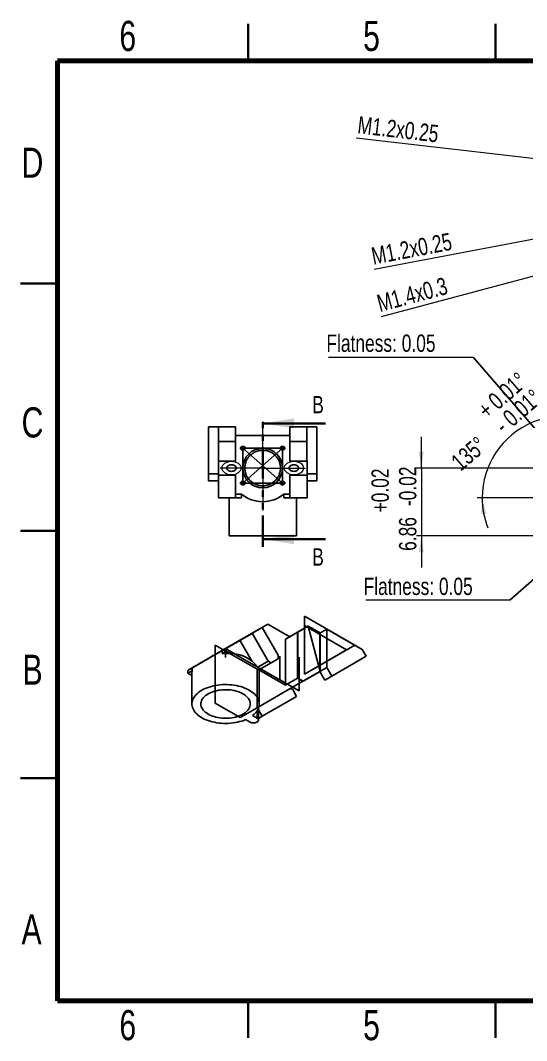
# Model space of a CAD drawing. Header units: millimetres. Extents: x 2 to 306, y 2 to 208.
# Drawn here: x 2.5 to 104.8, y 1.9 to 208.2 of the extents above; entities that cross this region are included whole.
import ezdxf

# ---------------------------------------------------------------- set-up
doc = ezdxf.new("R2010")
doc.units = ezdxf.units.MM
doc.header["$PDSIZE"] = -1
doc.linetypes.add('CENTERX2', pattern=[20.32, 12.7, -2.54, 2.54, -2.54])
doc.linetypes.add('PHANTOM', pattern=[12.7, 6.35, -1.27, 1.27, -1.27, 1.27, -1.27])
doc.styles.add('SLDTEXTSTYLE0', font='TXT', dxfattribs={"width": 0.75})
doc.dimstyles.new('SLDDIMSTYLE0', dxfattribs={"dimtxt": 3.5, "dimasz": 3.302, "dimexe": 0, "dimexo": 0.0625, "dimgap": 0.875, "dimtad": 1, "dimdec": 4, "dimlfac": 0.5, "dimzin": 12, "dimdsep": 46, "dimtxsty": 'SLDTEXTSTYLE0', "dimsah": 1, "dimcen": 0.09, "dimazin": 3, "dimtol": 1, "dimtp": 0.01, "dimtm": 0.01, "dimtfac": 1, "dimtofl": 0, "dimtmove": 0, "dimatfit": 3, "dimfxl": 0, "dimfrac": 2, "dimtolj": 1, "dimarcsym": 0})
doc.dimstyles.new('SLDDIMSTYLE2', dxfattribs={"dimtxt": 3.5, "dimasz": 3.302, "dimexe": 0, "dimexo": 0.0625, "dimgap": 0.875, "dimtad": 1, "dimlfac": 0.5, "dimrnd": 1e-09, "dimzin": 12, "dimdsep": 46, "dimtxsty": 'SLDTEXTSTYLE0', "dimsah": 1, "dimcen": 0.09, "dimadec": 0, "dimazin": 3, "dimtfac": 1, "dimtmove": 0, "dimatfit": 0, "dimfxl": 0, "dimfrac": 2, "dimtolj": 1, "dimtzin": 12, "dimarcsym": 0})
doc.dimstyles.new('SLDDIMSTYLE3', dxfattribs={"dimtxt": 0.18, "dimasz": 3.302, "dimexe": 0, "dimexo": 0.0625, "dimgap": 0, "dimtad": 0, "dimtih": 1, "dimtoh": 1, "dimdec": 0, "dimrnd": 1e-09, "dimzin": 0, "dimdsep": 46, "dimtxsty": 'Standard', "dimsah": 1, "dimcen": 0.09, "dimadec": 0, "dimazin": 0, "dimtfac": 3.302, "dimtdec": 0, "dimtofl": 0, "dimtmove": 0, "dimatfit": 3, "dimfxl": 0, "dimfrac": 2, "dimtolj": 1, "dimtzin": 0, "dimarcsym": 0})
doc.dimstyles.new('SLDDIMSTYLE6', dxfattribs={"dimtxt": 3.5, "dimasz": 3.302, "dimexe": 0, "dimexo": 0.0625, "dimgap": 0.875, "dimtad": 1, "dimlfac": 0.5, "dimrnd": 1e-09, "dimzin": 12, "dimdsep": 46, "dimtxsty": 'SLDTEXTSTYLE0', "dimblk1": 'NONE', "dimsah": 1, "dimcen": 0, "dimadec": 0, "dimazin": 3, "dimtfac": 1, "dimtmove": 0, "dimatfit": 3, "dimldrblk": 'NONE', "dimfxl": 0, "dimfrac": 2, "dimtolj": 1, "dimtzin": 12, "dimarcsym": 0})

# ---------------------------------------------------------------- blocks, each defined once
blk = doc.blocks.new('_D')
at = {"color": 7, "linetype": 'Continuous', "lineweight": 0}
blk.add_line((112.02, 111.69), (94.8, 111.69), dxfattribs=at)
at = {"color": 7, "linetype": 'Continuous', "lineweight": 18}
for start, end in [(45, 180), (23.3081, 45), (180, 201.6919)]:
    blk.add_arc((112.31, 111.69), 16.51, start, end, dxfattribs=at)
for points in [[(123.98, 123.37), (125.68, 120.49), (126.47, 121.14)], [(95.8, 111.69), (95.62, 108.36), (96.63, 108.46)]]:
    blk.add_solid(points, dxfattribs=at)
at = {"color": 7, "linetype": 'Continuous', "lineweight": 18, "char_height": 3.5, "attachment_point": 1, "rotation": 40.851, "style": 'SLDTEXTSTYLE0'}
for s, insert in [('0.01°', (96.67, 131.95)), ('0.01°', (99.63, 128.52)), ('+', (94.53, 130.09)), ('-', (97.97, 127.09)), ('135°', (89.19, 119.57))]:
    blk.add_mtext(s, dxfattribs=dict(at, insert=insert))
blk = doc.blocks.new('_D_2')
at = {"color": 7, "linetype": 'Continuous', "lineweight": 0}
for p, q in [((83.51, 117.69), (83.51, 124.04)), ((123.31, 117.69), (82.51, 117.69)), ((83.51, 117.69), (83.51, 103.97)), ((112.31, 103.97), (82.51, 103.97)), ((83.51, 103.97), (83.51, 97.62))]:
    blk.add_line(p, q, dxfattribs=at)
at = {"color": 7, "linetype": 'Continuous', "lineweight": 18}
for points in [[(83.51, 117.69), (84.02, 121), (83, 121)], [(83.51, 103.97), (83, 100.67), (84.02, 100.67)]]:
    blk.add_solid(points, dxfattribs=at)
at = {"color": 7, "linetype": 'Continuous', "lineweight": 18, "char_height": 3.5, "attachment_point": 1, "rotation": 90, "style": 'SLDTEXTSTYLE0'}
for s, insert in [('-0.02', (79, 110)), ('+0.02', (73.44, 108.72)), ('6.86', (79, 100.95))]:
    blk.add_mtext(s, dxfattribs=dict(at, insert=insert))
blk = doc.blocks.new('SW_NOTE_0_2')
at = {"color": 0, "linetype": 'Continuous', "lineweight": 0}
blk.add_line((-29.2, 0), (0, 0), dxfattribs=at)
at = {"color": 0, "linetype": 'Continuous', "lineweight": 0, "insert": (-29.63, 4.56), "char_height": 3.5, "attachment_point": 1, "style": 'SLDTEXTSTYLE0'}
blk.add_mtext('Flatness: 0.05', dxfattribs=at)
blk = doc.blocks.new('SW_NOTE_0_3')
at = {"color": 0, "linetype": 'Continuous', "lineweight": 0}
blk.add_line((-29.2, 0), (0, 0), dxfattribs=at)
at = {"color": 0, "linetype": 'Continuous', "lineweight": 0, "insert": (-29.64, 4.51), "char_height": 3.5, "attachment_point": 1, "style": 'SLDTEXTSTYLE0'}
blk.add_mtext('Flatness: 0.05', dxfattribs=at)
blk = doc.blocks.new('SW_CENTERMARKSYMBOL_1')
at = {"color": 0, "linetype": 'Continuous', "lineweight": 18}
for p, q in [((0, 5), (0, 8.6)), ((0, 0), (0, 5)), ((-5, 0), (-8.6, 0)), ((0, 0), (-5, 0)), ((0, 0), (0, -5)), ((0, 0), (5, 0)), ((5, 0), (8.6, 0)), ((0, -5), (0, -8.6))]:
    blk.add_line(p, q, dxfattribs=at)
blk = doc.blocks.new('_D_6')
at = {"color": 7, "linetype": 'Continuous', "lineweight": 0}
for q in [(140.66, 165.74), (75.39, 148.25)]:
    blk.add_line((137.96, 165.01), q, dxfattribs=at)
at = {"color": 7, "linetype": 'Continuous', "lineweight": 18}
blk.add_solid([(137.96, 165.01), (134.64, 164.65), (134.9, 163.67)], dxfattribs=at)
at = {"color": 7, "linetype": 'Continuous', "lineweight": 18, "insert": (74.23, 152.6), "char_height": 3.5, "attachment_point": 1, "rotation": 15, "style": 'SLDTEXTSTYLE0'}
blk.add_mtext('M1.4x0.3', dxfattribs=at)
blk = doc.blocks.new('_None')
blk = doc.blocks.new('_D_7')
at = {"color": 7, "linetype": 'Continuous', "lineweight": 0}
for q in [(70.37, 184.4), (120.25, 178.65)]:
    blk.add_line((116.37, 179.1), q, dxfattribs=at)
at = {"color": 7, "linetype": 'Continuous', "lineweight": 18}
blk.add_solid([(116.37, 179.1), (113.15, 179.98), (113.03, 178.97)], dxfattribs=at)
at = {"color": 7, "linetype": 'Continuous', "lineweight": 18, "insert": (70.89, 188.87), "char_height": 3.5, "attachment_point": 1, "rotation": 353.431, "style": 'SLDTEXTSTYLE0'}
blk.add_mtext('M1.2x0.25', dxfattribs=at)
blk = doc.blocks.new('_D_8')
at = {"color": 7, "linetype": 'Continuous', "lineweight": 0}
for q in [(74.01, 157.81), (120.22, 166.64)]:
    blk.add_line((116.39, 165.91), q, dxfattribs=at)
at = {"color": 7, "linetype": 'Continuous', "lineweight": 18}
blk.add_solid([(116.39, 165.91), (113.06, 165.79), (113.25, 164.79)], dxfattribs=at)
at = {"color": 7, "linetype": 'Continuous', "lineweight": 18, "insert": (73.16, 162.23), "char_height": 3.5, "attachment_point": 1, "rotation": 10.8225, "style": 'SLDTEXTSTYLE0'}
blk.add_mtext('M1.2x0.25', dxfattribs=at)

msp = doc.modelspace()

# ---------------------------------------------------------------- linework, layer by layer
at = {"color": 7, "linetype": 'Continuous', "lineweight": 35}
for p, q in [((48.5, 200), (48.5, 207.5)), ((98.5, 200), (98.5, 207.5)), ((10, 155), (2.5, 155)), ((64.15152, 126.70847), (51.45152, 126.70847)), ((2.5, 105), (10, 105)), ((10, 105), (2.5, 105)), ((64.15152, 103.32436), (51.45152, 103.32436)), ((10, 55), (2.5, 55)), ((48.5, 10), (48.5, 2.5)), ((98.5, 10), (98.5, 2.5))]:
    msp.add_line(p, q, dxfattribs=at)
at = {"color": 7, "linetype": 'Continuous', "lineweight": 70}
for p, q in [((10, 10), (10, 200)), ((10, 200), (287, 200)), ((287, 10), (10, 10))]:
    msp.add_line(p, q, dxfattribs=at)
at = {"color": 7, "linetype": 'PHANTOM', "lineweight": 35}
for p, q in [((51.45152, 115.59597), (51.45152, 128.29597)), ((51.45152, 101.73686), (51.45152, 114.44321))]:
    msp.add_line(p, q, dxfattribs=at)
at = {"color": 7, "linetype": 'Continuous', "lineweight": 25}
for p, q in [((40.50152, 126.0584), (40.50152, 116.53054)), ((40.50152, 126.0584), (42.50152, 126.0584)), ((42.50152, 126.0584), (45.95152, 126.0584)), ((42.50152, 123.0584), (42.50152, 126.0584)), ((45.95152, 126.0584), (45.95152, 124.29443)), ((56.95152, 124.29443), (56.95152, 126.0584)), ((56.95152, 126.0584), (60.40152, 126.0584)), ((60.40152, 126.0584), (60.40152, 123.0584)), ((60.40152, 126.0584), (62.40152, 126.0584)), ((62.40152, 126.0584), (62.40152, 116.53054)), ((45.95152, 124.29443), (45.95152, 119.10865)), ((45.95152, 124.29443), (56.95152, 124.29443)), ((56.95152, 119.10865), (56.95152, 124.29443)), ((45.95152, 123.0584), (42.50152, 123.0584)), ((42.50152, 123.0584), (42.50152, 119.10865)), ((60.40152, 123.0584), (56.95152, 123.0584)), ((60.40152, 119.10865), (60.40152, 123.0584)), ((42.50152, 119.10865), (42.50152, 116.28022)), ((42.50152, 119.10865), (45.95152, 119.10865)), ((60.45152, 119.10865), (56.95152, 119.10865)), ((60.45152, 119.10865), (60.45152, 116.28022)), ((40.50152, 116.53054), (42.50152, 116.53054)), ((40.50152, 116.53054), (40.50152, 115.11632)), ((42.50152, 116.28022), (45.95152, 116.28022)), ((42.50152, 116.28022), (42.50152, 111.69443)), ((45.95152, 112.40154), (45.95152, 116.28022)), ((60.45152, 116.28022), (56.95152, 116.28022)), ((56.95152, 116.28022), (56.95152, 112.40154)), ((60.45152, 116.53054), (62.40152, 116.53054)), ((60.45152, 116.28022), (60.45152, 111.69443)), ((62.40152, 116.53054), (62.40152, 115.11632)), ((40.50152, 115.11632), (42.50152, 115.11632)), ((60.45152, 115.11632), (62.40152, 115.11632)), ((42.50152, 111.69443), (44.65152, 111.69443)), ((44.65152, 111.69443), (44.65152, 103.97443)), ((44.65152, 111.69443), (45.95152, 111.69443)), ((45.95152, 112.40154), (47.18241, 112.40154)), ((45.95152, 111.69443), (45.95152, 112.40154)), ((47.18241, 111.69443), (45.95152, 111.69443)), ((47.18241, 112.40154), (47.18241, 111.69443)), ((55.72063, 112.40154), (56.95152, 112.40154)), ((55.72063, 111.69443), (55.72063, 112.40154)), ((56.95152, 111.69443), (55.72063, 111.69443)), ((56.95152, 112.40154), (56.95152, 111.69443)), ((56.95152, 111.69443), (58.25152, 111.69443)), ((58.25152, 103.97443), (58.25152, 111.69443)), ((60.45152, 111.69443), (58.25152, 111.69443)), ((44.65152, 103.97443), (58.25152, 103.97443)), ((44.73359, 81.64425), (52.51177, 86.13449)), ((48.84486, 84.01694), (52.51177, 86.13449)), ((51.31974, 85.44566), (48.84486, 84.01694)), ((51.31974, 85.44566), (49.31974, 84.29071)), ((54.56238, 79.82924), (51.31974, 85.44566)), ((52.51177, 86.13449), (56.92131, 83.58892)), ((58.16862, 84.30921), (60.60814, 85.71751)), ((60.60814, 85.71751), (58.48682, 84.4925)), ((63.00662, 84.33289), (60.60814, 85.71751)), ((63.00662, 84.33289), (64.42084, 85.1493)), ((64.42084, 85.1493), (64.42084, 77.36942)), ((71.58362, 81.01431), (64.42084, 85.1493)), ((46.84486, 82.86199), (44.10222, 81.27819)), ((49.31974, 84.29071), (46.84486, 82.86199)), ((49.18911, 78.80163), (46.84486, 82.86199)), ((49.31974, 84.29071), (52.56238, 78.67429)), ((58.48682, 84.4925), (56.0473, 83.08419)), ((56.0473, 83.08419), (56.92131, 83.58892)), ((56.0473, 83.08419), (56.0473, 73.80506)), ((56.92131, 83.58892), (58.16862, 84.30921)), ((58.48682, 75.21336), (58.48682, 84.4925)), ((63.00662, 76.55301), (63.00662, 84.33289)), ((44.73359, 81.64425), (41.06669, 79.5267)), ((43.23185, 80.77573), (44.10222, 81.27819)), ((43.23185, 80.19835), (43.23185, 80.77573)), ((44.10222, 80.7008), (43.23185, 80.19835)), ((44.10222, 81.27819), (44.10222, 80.7008)), ((44.10222, 80.7008), (45.01732, 80.17253)), ((72.37084, 79.65082), (71.58362, 81.01431)), ((38.62717, 78.1184), (41.06669, 79.5267)), ((52.56238, 78.67429), (50.45172, 77.45583)), ((52.56238, 78.67429), (53.14816, 78.33612)), ((53.14816, 78.33612), (54.56238, 79.1528)), ((54.56238, 79.82924), (54.56238, 79.1528)), ((72.37084, 79.65082), (65.42084, 75.63737)), ((36.32405, 76.78794), (39.06669, 78.37175)), ((36.32405, 76.78794), (37.19442, 77.2904)), ((36.32405, 76.21056), (36.32405, 76.78794)), ((37.19442, 76.71302), (36.32405, 76.21056)), ((36.62717, 76.96344), (39.06669, 78.37175)), ((38.62717, 78.1184), (36.62717, 76.96344)), ((36.62717, 76.96344), (36.62737, 76.9631)), ((37.19442, 77.2904), (37.19442, 76.71302)), ((50.67329, 76.90741), (53.14816, 78.33612)), ((56.0473, 73.80506), (50.67329, 76.90741)), ((63.00662, 76.55301), (59.58698, 74.57825)), ((63.00662, 76.55301), (64.42084, 77.36942)), ((64.00662, 74.82096), (63.00662, 76.55301)), ((64.42084, 77.36942), (65.42084, 75.63737)), ((37.15578, 75.73041), (36.32405, 76.21056)), ((37.15578, 76.2951), (37.15578, 69.99141)), ((50.6887, 69.44138), (59.58698, 74.57825)), ((50.75578, 69.99141), (50.75578, 76.2951)), ((56.0473, 73.80506), (58.48682, 75.21336)), ((59.58698, 74.57825), (58.48682, 75.21336)), ((64.00662, 74.82096), (65.42084, 75.63737)), ((57.08828, 73.13578), (57.5122, 72.89105)), ((57.5122, 72.89105), (58.29941, 71.52756)), ((51.34941, 67.51411), (58.29941, 71.52756)), ((50.61263, 66.72577), (50.61263, 69.19018)), ((51.34941, 67.51411), (50.61263, 68.79025)), ((48.90552, 66.31757), (48.00472, 66.83759)), ((49.41893, 67.654), (50.31974, 67.13398)), ((50.61263, 67.08877), (51.34941, 67.51411))]:
    msp.add_line(p, q, dxfattribs=at)
at = {"color": 7, "linetype": 'Continuous'}
for p, q in [((55.45152, 121.72521), (47.45152, 121.72521)), ((47.45152, 114.65414), (47.45152, 121.72521)), ((55.45152, 114.65414), (55.45152, 121.72521)), ((55.45152, 114.65414), (47.45152, 114.65414)), ((59.90103, 87.75853), (59.90103, 76.02977)), ((70.05789, 81.8951), (59.90103, 87.75853)), ((58.52218, 84.51291), (60.6435, 85.73792)), ((59.90103, 85.82826), (68.38632, 80.92981)), ((59.90103, 76.02977), (59.90103, 85.82826)), ((60.6435, 85.73792), (63.04198, 76.57342)), ((63.04198, 84.3533), (60.6435, 85.73792)), ((49.63439, 84.47308), (43.97754, 81.20744)), ((44.63439, 81.5857), (49.63439, 84.47308)), ((58.52218, 75.23377), (58.52218, 84.51291)), ((63.04198, 76.57342), (63.04198, 84.3533)), ((44.63439, 81.5857), (38.97754, 78.32007)), ((38.97754, 78.32007), (43.97754, 81.20744)), ((41.83446, 79.97053), (41.83446, 81.9008)), ((41.83446, 81.9008), (50.31406, 77.00563)), ((59.90103, 76.02977), (70.05789, 81.8951)), ((68.38632, 80.92981), (59.90103, 76.02977)), ((41.83446, 79.97053), (41.83446, 70.17204)), ((50.31406, 77.00563), (50.31406, 69.22575)), ((63.04198, 76.57342), (59.62234, 74.59866)), ((59.62234, 74.59866), (58.52218, 75.23377)), ((41.83446, 70.17204), (46.89442, 67.25099)), ((50.31406, 69.22575), (46.89442, 67.25099))]:
    msp.add_line(p, q, dxfattribs=at)
at = {"color": 7, "linetype": 'CENTERX2'}
for p, q in [((55.45152, 114.65414), (47.45152, 121.72521)), ((55.45152, 121.72521), (47.45152, 114.65414)), ((49.63439, 84.47308), (38.97754, 78.32007)), ((48.19842, 78.74512), (43.95578, 81.19435)), ((43.95578, 81.19435), (43.95578, 79.38163)), ((44.63439, 81.5857), (43.97754, 81.20744)), ((48.19842, 78.74512), (58.80502, 72.62206)), ((54.93632, 74.85542), (54.93632, 79.67301)), ((58.80502, 72.62206), (58.80502, 79.45158))]:
    msp.add_line(p, q, dxfattribs=at)
at = {"color": 8, "linetype": 'Continuous', "lineweight": 25}
msp.add_line((50.31974, 67.26527), (50.31974, 68.47703), dxfattribs=at)
at = {"color": 7, "linetype": 'Continuous', "lineweight": 25, "flags": 128}
for points in [[(47.45152, 121.37166), (47.58093, 121.3837), (47.70152, 121.41902), (47.80507, 121.47521), (47.88453, 121.54843), (47.93448, 121.6337), (47.95152, 121.72521), (47.93448, 121.81672), (47.88453, 121.90199), (47.80507, 121.97521), (47.70152, 122.0314), (47.58093, 122.06672), (47.45152, 122.07876), (47.32211, 122.06672), (47.20152, 122.0314), (47.09796, 121.97521), (47.01851, 121.90199), (46.96855, 121.81672), (46.95152, 121.72521), (46.96855, 121.6337), (47.01851, 121.54843), (47.09796, 121.47521), (47.20152, 121.41902), (47.32211, 121.3837), (47.45152, 121.37166)], [(55.45152, 121.37166), (55.58093, 121.3837), (55.70152, 121.41902), (55.80507, 121.47521), (55.88453, 121.54843), (55.93448, 121.6337), (55.95152, 121.72521), (55.93448, 121.81672), (55.88453, 121.90199), (55.80507, 121.97521), (55.70152, 122.0314), (55.58093, 122.06672), (55.45152, 122.07876), (55.32211, 122.06672), (55.20152, 122.0314), (55.09796, 121.97521), (55.01851, 121.90199), (54.96855, 121.81672), (54.95152, 121.72521), (54.96855, 121.6337), (55.01851, 121.54843), (55.09796, 121.47521), (55.20152, 121.41902), (55.32211, 121.3837), (55.45152, 121.37166)], [(45.15152, 117.02268), (45.33131, 117.03482), (45.5046, 117.0708), (45.66513, 117.12932), (45.80709, 117.20826), (45.92537, 117.30478), (46.01567, 117.41538), (46.07474, 117.53606), (46.10044, 117.66247), (46.09185, 117.79003), (46.04927, 117.91414), (45.97424, 118.03031), (45.86948, 118.13434), (45.73877, 118.22247), (45.58683, 118.29151), (45.41916, 118.33898), (45.24182, 118.36314), (45.06121, 118.36314), (44.88387, 118.33898), (44.7162, 118.29151), (44.56427, 118.22247), (44.43356, 118.13434), (44.32879, 118.03031), (44.25377, 117.91414), (44.21119, 117.79003), (44.20259, 117.66247), (44.2283, 117.53606), (44.28737, 117.41538), (44.37767, 117.30478), (44.49594, 117.20826), (44.63791, 117.12932), (44.79844, 117.0708), (44.97173, 117.03482), (45.15152, 117.02268)], [(57.75152, 117.02268), (57.93131, 117.03482), (58.1046, 117.0708), (58.26513, 117.12932), (58.40709, 117.20826), (58.52537, 117.30478), (58.61567, 117.41538), (58.67474, 117.53606), (58.70044, 117.66247), (58.69185, 117.79003), (58.64927, 117.91414), (58.57424, 118.03031), (58.46948, 118.13434), (58.33877, 118.22247), (58.18683, 118.29151), (58.01916, 118.33898), (57.84182, 118.36314), (57.66121, 118.36314), (57.48387, 118.33898), (57.3162, 118.29151), (57.16427, 118.22247), (57.03356, 118.13434), (56.92879, 118.03031), (56.85377, 117.91414), (56.81119, 117.79003), (56.80259, 117.66247), (56.8283, 117.53606), (56.88737, 117.41538), (56.97767, 117.30478), (57.09594, 117.20826), (57.23791, 117.12932), (57.39844, 117.0708), (57.57173, 117.03482), (57.75152, 117.02268)], [(47.45152, 114.30059), (47.58093, 114.31264), (47.70152, 114.34796), (47.80507, 114.40414), (47.88453, 114.47737), (47.93448, 114.56264), (47.95152, 114.65414), (47.93448, 114.74565), (47.88453, 114.83092), (47.80507, 114.90414), (47.70152, 114.96033), (47.58093, 114.99565), (47.45152, 115.0077), (47.32211, 114.99565), (47.20152, 114.96033), (47.09796, 114.90414), (47.01851, 114.83092), (46.96855, 114.74565), (46.95152, 114.65414), (46.96855, 114.56264), (47.01851, 114.47737), (47.09796, 114.40414), (47.20152, 114.34796), (47.32211, 114.31264), (47.45152, 114.30059)], [(55.45152, 114.30059), (55.58093, 114.31264), (55.70152, 114.34796), (55.80507, 114.40414), (55.88453, 114.47737), (55.93448, 114.56264), (55.95152, 114.65414), (55.93448, 114.74565), (55.88453, 114.83092), (55.80507, 114.90414), (55.70152, 114.96033), (55.58093, 114.99565), (55.45152, 115.0077), (55.32211, 114.99565), (55.20152, 114.96033), (55.09796, 114.90414), (55.01851, 114.83092), (54.96855, 114.74565), (54.95152, 114.65414), (54.96855, 114.56264), (55.01851, 114.47737), (55.09796, 114.40414), (55.20152, 114.34796), (55.32211, 114.31264), (55.45152, 114.30059)], [(49.38439, 84.32871), (49.48442, 84.38645), (49.59466, 84.4501), (49.70762, 84.51531), (49.81558, 84.57765), (49.91119, 84.63286), (49.98795, 84.67718), (50.0406, 84.70759), (50.06558, 84.72202), (50.06117, 84.71948), (50.02768, 84.70016), (49.96738, 84.66535), (49.88439, 84.61745), (49.78437, 84.5597), (49.67412, 84.49605), (49.56117, 84.43084), (49.45321, 84.3685), (49.35759, 84.31329), (49.28084, 84.26897), (49.22818, 84.23856), (49.20321, 84.22413), (49.20762, 84.22667), (49.24111, 84.246), (49.30141, 84.2808), (49.38439, 84.32871)], [(47.93555, 83.49173), (48.07126, 83.57008), (48.21924, 83.65551), (48.37413, 83.74493), (48.53034, 83.83512), (48.68221, 83.92281), (48.82427, 84.00483), (48.95138, 84.07823), (49.05894, 84.14033), (49.14306, 84.18892), (49.20071, 84.22221), (49.2298, 84.23902), (49.22928, 84.23874), (49.19917, 84.22137), (49.14056, 84.18754), (49.05556, 84.13848), (48.94725, 84.07595), (48.81954, 84.00223), (48.67705, 83.91997), (48.52493, 83.83214), (48.36868, 83.74193), (48.21393, 83.65259), (48.0663, 83.56734), (47.9311, 83.48928), (47.81323, 83.42122), (47.71696, 83.36563), (47.64575, 83.3245), (47.60218, 83.29933), (47.58783, 83.29103), (47.60321, 83.2999), (47.64778, 83.32562), (47.71991, 83.36725), (47.817, 83.4233), (47.93555, 83.49173)], [(43.72754, 81.06308), (43.82756, 81.12082), (43.93781, 81.18447), (44.05076, 81.24968), (44.15873, 81.31202), (44.25434, 81.36723), (44.33109, 81.41155), (44.38375, 81.44196), (44.40873, 81.45639), (44.40432, 81.45385), (44.37082, 81.43452), (44.31053, 81.39972), (44.22754, 81.35181), (44.12751, 81.29407), (44.01727, 81.23042), (43.90432, 81.16521), (43.79635, 81.10287), (43.70074, 81.04766), (43.62399, 81.00334), (43.57133, 80.97293), (43.54635, 80.9585), (43.55076, 80.96104), (43.58426, 80.98037), (43.64455, 81.01517), (43.72754, 81.06308)], [(44.38439, 81.44133), (44.48442, 81.49908), (44.59466, 81.56272), (44.70762, 81.62794), (44.81558, 81.69027), (44.91119, 81.74548), (44.98795, 81.7898), (45.0406, 81.82021), (45.06558, 81.83464), (45.06117, 81.83211), (45.02768, 81.81278), (44.96738, 81.77798), (44.88439, 81.73007), (44.78437, 81.67232), (44.67412, 81.60868), (44.56117, 81.54346), (44.45321, 81.48113), (44.35759, 81.42592), (44.28084, 81.3816), (44.22818, 81.35119), (44.20321, 81.33676), (44.20762, 81.33929), (44.24111, 81.35862), (44.30141, 81.39342), (44.38439, 81.44133)], [(38.72754, 78.1757), (38.82756, 78.23344), (38.93781, 78.29709), (39.05076, 78.36231), (39.15873, 78.42464), (39.25434, 78.47985), (39.33109, 78.52417), (39.38375, 78.55458), (39.40873, 78.56901), (39.40432, 78.56647), (39.37082, 78.54715), (39.31053, 78.51234), (39.22754, 78.46444), (39.12751, 78.40669), (39.01727, 78.34304), (38.90432, 78.27783), (38.79635, 78.21549), (38.70074, 78.16029), (38.62399, 78.11597), (38.57133, 78.08555), (38.54635, 78.07113), (38.55076, 78.07366), (38.58426, 78.09299), (38.64455, 78.12779), (38.72754, 78.1757)], [(39.026, 78.34836), (39.16172, 78.42671), (39.30969, 78.51214), (39.46458, 78.60156), (39.62079, 78.69175), (39.77267, 78.77944), (39.91473, 78.86146), (40.04183, 78.93485), (40.14939, 78.99696), (40.23352, 79.04554), (40.29117, 79.07884), (40.32026, 79.09565), (40.31974, 79.09536), (40.28963, 79.07799), (40.23102, 79.04417), (40.14602, 78.9951), (40.03771, 78.93258), (39.91, 78.85886), (39.76751, 78.7766), (39.61539, 78.68877), (39.45913, 78.59856), (39.30439, 78.50921), (39.15675, 78.42397), (39.02156, 78.34591), (38.90369, 78.27785), (38.80741, 78.22225), (38.7362, 78.18113), (38.69264, 78.15596), (38.67828, 78.14766), (38.69367, 78.15653), (38.73823, 78.18225), (38.81036, 78.22388), (38.90746, 78.27993), (39.026, 78.34836)], [(48.00472, 66.83759), (47.61483, 66.68262), (47.2072, 66.54368), (46.78382, 66.42145), (46.34674, 66.31651), (45.89807, 66.22939), (45.43998, 66.1605), (44.97471, 66.11017), (44.50449, 66.07865), (44.03162, 66.06609), (43.55838, 66.07256), (43.08706, 66.09802), (42.61995, 66.14234), (42.15932, 66.20532), (41.7074, 66.28664), (41.26636, 66.38592), (40.83837, 66.50267), (40.42548, 66.63633), (40.0297, 66.78624), (39.65294, 66.95169), (39.29704, 67.13187), (38.96371, 67.32591), (38.65457, 67.53286), (38.37113, 67.75173), (38.11474, 67.98145), (37.88667, 68.22092), (37.68801, 68.46896), (37.51972, 68.72438), (37.38261, 68.98594), (37.27737, 69.25237), (37.20449, 69.52239), (37.16432, 69.79468), (37.15707, 70.06792), (37.18276, 70.34079), (37.24128, 70.61196), (37.33234, 70.88013), (37.45549, 71.144), (37.61014, 71.40227), (37.79555, 71.65371), (38.01081, 71.8971), (38.25488, 72.13125), (38.52657, 72.35503), (38.82458, 72.56735), (39.14745, 72.76719), (39.49362, 72.95358), (39.86142, 73.12562), (40.24906, 73.28247), (40.65466, 73.42336), (41.07626, 73.54763), (41.51182, 73.65466), (41.95922, 73.74394), (42.41629, 73.81504), (42.88082, 73.8676), (43.35057, 73.90138), (43.82324, 73.91622), (44.29656, 73.91203), (44.76823, 73.88884), (45.23596, 73.84677), (45.69748, 73.78601), (46.15057, 73.70687), (46.59302, 73.60971), (47.02269, 73.49503), (47.43749, 73.36336), (47.83543, 73.21536), (48.21456, 73.05173), (48.57305, 72.87327), (48.90917, 72.68084), (49.22129, 72.47538), (49.50788, 72.25789), (49.76757, 72.02941), (49.9991, 71.79105), (50.20134, 71.54397), (50.37331, 71.28937), (50.51419, 71.02848), (50.62328, 70.76256), (50.70006, 70.49291), (50.74415, 70.22082), (50.75535, 69.94763), (50.7336, 69.67464), (50.679, 69.40319), (50.59182, 69.13459), (50.47249, 68.87015), (50.32157, 68.61113), (50.1398, 68.35881), (49.92806, 68.1144), (49.68739, 67.87908), (49.41893, 67.654)], [(40.42024, 72.03243), (40.72019, 72.192), (41.04166, 72.33692), (41.38253, 72.46624), (41.74052, 72.57909), (42.11326, 72.67472), (42.49825, 72.75249), (42.89295, 72.81188), (43.29472, 72.85251), (43.70089, 72.87409), (44.10875, 72.87649), (44.5156, 72.8597), (44.91872, 72.82381), (45.31543, 72.76907), (45.7031, 72.69585), (46.07913, 72.60464), (46.44104, 72.49603), (46.78641, 72.37075), (47.11294, 72.22964), (47.41846, 72.07364), (47.70093, 71.90377), (47.95848, 71.72118), (48.1894, 71.52708), (48.39214, 71.32276), (48.56536, 71.10958), (48.7079, 70.88896), (48.81881, 70.66237), (48.89737, 70.43131), (48.94304, 70.19732), (48.95552, 69.96197), (48.93472, 69.7268), (48.8808, 69.4934), (48.79409, 69.26332), (48.67519, 69.03808), (48.52489, 68.81918), (48.34417, 68.60808), (48.13425, 68.40619), (47.89653, 68.21485), (47.63258, 68.03534), (47.34416, 67.86883), (47.03319, 67.71646), (46.70174, 67.57922), (46.35202, 67.45804), (45.98635, 67.35372), (45.60717, 67.26695), (45.217, 67.19831), (44.81844, 67.14825), (44.41413, 67.11712), (44.00678, 67.10512), (43.59908, 67.11232), (43.19376, 67.13869), (42.79351, 67.18403), (42.40099, 67.24807), (42.01883, 67.33035), (41.64955, 67.43035), (41.29562, 67.54739), (40.95939, 67.68069), (40.6431, 67.82938), (40.34886, 67.99244), (40.07862, 68.16882), (39.83418, 68.35732), (39.61717, 68.55669), (39.42904, 68.76562), (39.27103, 68.9827), (39.14419, 69.20649), (39.04938, 69.43551), (38.98722, 69.66823), (38.95812, 69.9031), (38.96228, 70.13855), (38.99967, 70.37303), (39.07004, 70.60496), (39.17293, 70.83282), (39.30765, 71.05507), (39.47329, 71.27025), (39.66877, 71.47691), (39.89278, 71.67369), (40.14383, 71.85927), (40.42024, 72.03243)], [(50.31974, 67.13398), (50.43763, 67.05202), (50.52742, 66.95895), (50.58607, 66.85794), (50.61156, 66.75244), (50.60304, 66.64602), (50.56079, 66.54232), (50.48625, 66.44486), (50.38196, 66.35698), (50.25148, 66.28165), (50.09924, 66.22144), (49.93042, 66.17841), (49.75079, 66.15402), (49.56645, 66.1491), (49.38368, 66.16382), (49.20871, 66.19767), (49.04749, 66.24951), (48.90552, 66.31757)]]:
    msp.add_lwpolyline(points, dxfattribs=at)
at = {"color": 7, "linetype": 'Continuous', "lineweight": 18, "flags": 128}
for points in [[(45.15152, 116.31558), (44.40529, 116.42054), (43.77266, 116.71943), (43.34995, 117.16677), (43.20152, 117.69443), (43.34995, 118.2221), (43.77266, 118.66943), (44.40529, 118.96833), (45.15152, 119.07329), (45.89775, 118.96833), (46.53038, 118.66943), (46.95308, 118.2221), (47.10152, 117.69443), (46.95308, 117.16677), (46.53038, 116.71943), (45.89775, 116.42054), (45.15152, 116.31558)], [(57.75152, 116.31558), (57.00529, 116.42054), (56.37266, 116.71943), (55.94995, 117.16677), (55.80152, 117.69443), (55.94995, 118.2221), (56.37266, 118.66943), (57.00529, 118.96833), (57.75152, 119.07329), (58.49775, 118.96833), (59.13038, 118.66943), (59.55308, 118.2221), (59.70152, 117.69443), (59.55308, 117.16677), (59.13038, 116.71943), (58.49775, 116.42054), (57.75152, 116.31558)], [(47.43555, 83.20299), (46.9821, 82.94124), (46.74612, 82.80505), (46.76353, 82.81516), (47.03169, 82.97003), (47.50977, 83.24609), (48.12498, 83.6013), (48.78367, 83.9816), (49.38555, 84.32907), (49.839, 84.59083), (50.07498, 84.72702), (50.05756, 84.7169), (49.78941, 84.56203), (49.31133, 84.28597), (48.69612, 83.93076), (48.03743, 83.55047), (47.43555, 83.20299)], [(38.526, 78.05962), (38.07256, 77.79787), (37.83657, 77.66168), (37.85399, 77.67179), (38.12215, 77.82666), (38.60022, 78.10272), (39.21543, 78.45793), (39.87412, 78.83823), (40.476, 79.1857), (40.92945, 79.44746), (41.16543, 79.58364), (41.14802, 79.57353), (40.87986, 79.41866), (40.40179, 79.1426), (39.78657, 78.78739), (39.12789, 78.4071), (38.526, 78.05962)]]:
    msp.add_lwpolyline(points, dxfattribs=at)
at = {"color": 7, "linetype": 'Continuous', "lineweight": 25}
msp.add_circle((51.45152, 117.69443), 4, dxfattribs=at)
for centre, radius, start, end in [((47.45152, 121.12228), 0.60754, 44.5425306, 135.4574694), ((55.45152, 121.12228), 0.60754, 44.5425306, 135.4574694), ((47.45152, 114.05121), 0.60754, 44.5425306, 135.4574694), ((55.45152, 114.05121), 0.60754, 44.5425306, 135.4574694), ((51.45152, 117.69443), 6.8, 231.1112697, 308.8887303), ((43.95544, 68.48849), 11.7322, 84.8070449, 93.5359799), ((45.00883, 73.36181), 6.81073, 36.9497094, 89.9286096), ((39.44245, 76.2944), 2.28668, 169.4514763, 179.9823466), ((48.33059, 76.28), 2.42523, 0.3567483, 29.0014547)]:
    msp.add_arc(centre, radius, start, end, dxfattribs=at)
msp.add_ellipse((43.95578, 81.19435), major_axis=(4, 2.30953), ratio=0.000070373, dxfattribs=at)
msp.add_ellipse((43.95578, 81.19435), major_axis=(6.8, 3.92619), ratio=0.000070373, start_param=3.2482138, end_param=4.60568657, dxfattribs=at)
msp.add_open_spline([(47.85152, 117.69443), (47.85152, 117.43326), (47.88009, 117.18171), (47.98022, 116.7105), (48.04996, 116.4947), (48.31182, 115.87722), (48.54795, 115.52064), (49.16135, 114.88174), (49.53597, 114.60791), (50.20085, 114.30994), (50.43456, 114.23176), (50.92998, 114.1234), (51.18677, 114.09508), (51.69831, 114.09381), (51.95878, 114.12144), (52.45198, 114.22706), (52.69118, 114.30593), (53.35558, 114.60099), (53.73413, 114.876), (54.34613, 115.50923), (54.58825, 115.87329), (54.84891, 116.48339), (54.92045, 116.70221), (55.02169, 117.17302), (55.0509, 117.42996), (55.05211, 117.94195), (55.024, 118.19968), (54.925, 118.67055), (54.85417, 118.8908), (54.59486, 119.50461), (54.35386, 119.86945), (53.74345, 120.50535), (53.36614, 120.78127), (52.70361, 121.07835), (52.46476, 121.15808), (51.97244, 121.26544), (51.71199, 121.29414), (51.19916, 121.29472), (50.94127, 121.26712), (50.44498, 121.16017), (50.2095, 121.08221), (49.76326, 120.88339), (49.55996, 120.76603), (49.18515, 120.5009), (49.01256, 120.35156), (48.70586, 120.03329), (48.57049, 119.86392), (48.33097, 119.50252), (48.22621, 119.3091), (48.0515, 118.89846), (47.98059, 118.67959), (47.88039, 118.20911), (47.85152, 117.95561), (47.85152, 117.69443)], degree=3, knots=[0, 0, 0, 0, 0.03125, 0.03125, 0.0625, 0.0625, 0.125, 0.125, 0.1875, 0.1875, 0.21875, 0.21875, 0.25, 0.25, 0.28125, 0.28125, 0.3125, 0.3125, 0.375, 0.375, 0.4375, 0.4375, 0.46875, 0.46875, 0.5, 0.5, 0.53125, 0.53125, 0.5625, 0.5625, 0.625, 0.625, 0.6875, 0.6875, 0.71875, 0.71875, 0.75, 0.75, 0.78125, 0.78125, 0.8125, 0.8125, 0.84375, 0.84375, 0.875, 0.875, 0.90625, 0.90625, 0.9375, 0.9375, 0.96875, 0.96875, 1, 1, 1, 1], dxfattribs=at)
at = {"color": 7, "linetype": 'Continuous'}
for p in [(51.45152, 118.18968), (44.30597, 81.39657)]:
    msp.add_point(p, dxfattribs=at)
at = {"color": 7, "linetype": 'Continuous', "lineweight": 35}
for points in [[(51.45152, 126.70847), (57.80152, 125.69247), (57.80152, 127.72447)], [(51.45152, 103.32436), (57.80152, 102.30836), (57.80152, 104.34036)]]:
    msp.add_solid(points, dxfattribs=at)

# ---------------------------------------------------------------- block references
at = {"color": 7, "linetype": 'Continuous', "lineweight": 0}
for name, p in [('SW_NOTE_0_2', (93.95991, 140.12777)), ('SW_CENTERMARKSYMBOL_1', (51.45152, 117.69443)), ('SW_NOTE_0_3', (101.48466, 91.01886))]:
    msp.add_blockref(name, p, dxfattribs=at)

# ---------------------------------------------------------------- texts
at = {"color": 7, "linetype": 'Continuous', "lineweight": 0, "char_height": 6.096, "attachment_point": 2, "style": 'SLDTEXTSTYLE0'}
for s, insert in [('6', (24.18862, 208.11369)), ('5', (73.43862, 208.11369)), ('D', (4.93015, 182.47569)), ('C', (4.9365, 129.97569)), ('B', (4.95343, 79.97569)), ('A', (4.75658, 27.47569)), ('6', (24.18862, 8.11369)), ('5', (73.43862, 8.11369))]:
    msp.add_mtext(s, dxfattribs=dict(at, insert=insert))
at = {"color": 7, "linetype": 'Continuous', "char_height": 3.5, "attachment_point": 1, "style": 'SLDTEXTSTYLE0'}
for insert in [(61.47271, 132.26796), (61.47271, 101.47305)]:
    msp.add_mtext('B', dxfattribs=dict(at, insert=insert))

# ---------------------------------------------------------------- dimensions: what is measured, and where the dimension line sits
at = {"color": 7, "linetype": 'Continuous', "lineweight": 18}
for p1, p2, text, picture, middle in [((120.24621, 178.65208), (116.37182, 179.09824), 'M1.2x0.25', '_D_7', (81.2198, 183.14619)), ((120.22433, 166.64131), (116.3937, 165.90901), 'M1.2x0.25', '_D_8', (84.72649, 159.85527)), ((140.66131, 165.73751), (137.95672, 165.01281), 'M1.4x0.3', '_D_6', (84.72649, 150.74982))]:
    dim = msp.add_diameter_dim_2p(p1=p1, p2=p2, text=text, dimstyle='SLDDIMSTYLE6', override={"dimpost": '<>'}, dxfattribs=at)
    dim.commit()
    dim.dimension.update_dxf_attribs({"geometry": picture, "text_midpoint": middle, "dimtype": 163})
dim = msp.add_angular_dim_2l(base=(105.99038, 126.94896), line1=((111.50902, 110.89443), (124.90902, 124.29443)), line2=((113.01612, 111.69443), (131.46488, 111.69443)), dimstyle='SLDDIMSTYLE0', dxfattribs=at)
dim.commit()
dim.dimension.update_dxf_attribs({"geometry": '_D', "text_midpoint": (101.50902, 124.18386), "dimtype": 162})
dim = msp.add_linear_dim(base=(83.50902, 103.97443), p1=(124.30902, 117.69443), p2=(113.30902, 103.97443), angle=90, text='+0.02\\P<>-0.02', dimstyle='SLDDIMSTYLE2', dxfattribs=at)
dim.commit()
dim.dimension.update_dxf_attribs({"geometry": '_D_2', "text_midpoint": (83.50902, 110.77572), "dimtype": 160})

# ---------------------------------------------------------------- leaders
at = {"color": 7, "linetype": 'Continuous', "lineweight": 0}
for points in [[(115.64398, 115.0294), (93.95991, 140.12777)], [(116.05362, 103.97443), (101.48466, 91.01886)]]:
    msp.add_leader(points, dimstyle='SLDDIMSTYLE3', dxfattribs=at)

doc.saveas('drawing.dxf')
